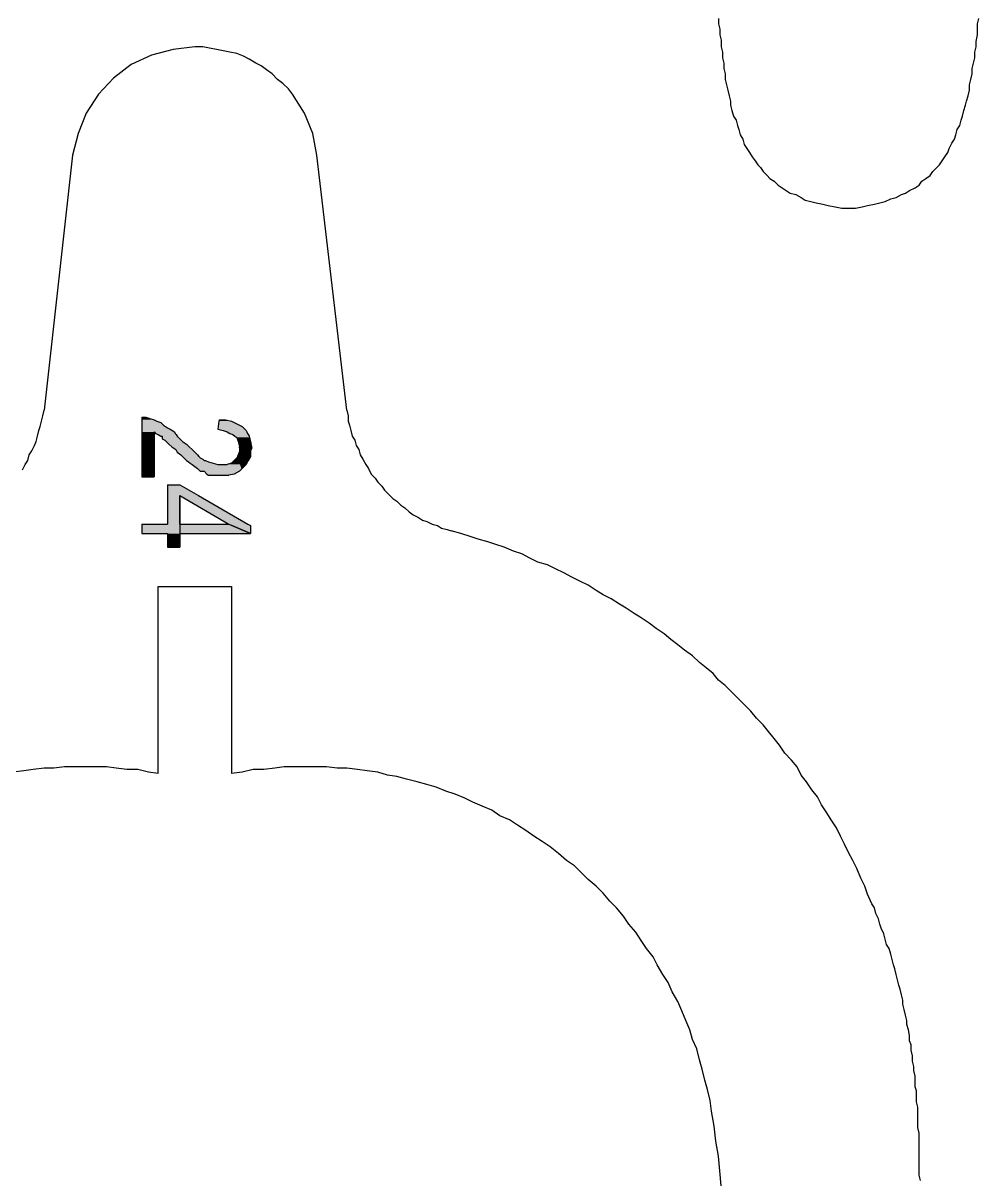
# Model space of a CAD drawing. Extents: x -1063 to 1100, y -467 to 441.
# Drawn here: x 59.4 to 176.8, y -83.3 to 58.8 of the extents above; entities that cross this region are included whole.
import ezdxf

# ---------------------------------------------------------------- set-up
doc = ezdxf.new("R2010")
doc.units = 0
doc.layers.add('H', color=7, linetype='CONTINUOUS')
doc.layers.add('P', color=250, linetype='CONTINUOUS')

# ---------------------------------------------------------------- blocks, each defined once
blk = doc.blocks.new('*U61')
at = {"layer": 'H', "color": 0, "linetype": 'CONTINUOUS'}
for p, q in [((74, 10.33), (74.5, 10.33)), ((74, 10.33), (74, 10.17)), ((74, 10.17), (74, 10)), ((74, 10), (74, 9.83)), ((74.5, 10.33), (75, 10.17)), ((75, 10.17), (75.5, 10)), ((75.5, 10), (75.83, 9.83)), ((74, 9.83), (74, 9.67)), ((74, 9.67), (74, 9.33)), ((74, 9.33), (74, 9)), ((74, 9), (74, 8.83)), ((74, 8.83), (74, 8.5)), ((75.83, 9.83), (76.33, 9.67)), ((76.33, 9.67), (76.67, 9.33)), ((76.67, 9.33), (77.17, 9)), ((77.17, 9), (77.5, 8.83)), ((77.5, 8.83), (78, 8.5)), ((74, 8.5), (74, 8.33)), ((74, 8.33), (74, 8.17)), ((74, 8.17), (74, 8)), ((74, 8), (74, 7.67)), ((74, 7.67), (74, 7.5)), ((74, 7.5), (74, 7.33)), ((74, 7.33), (74, 7)), ((75.5, 8.5), (75.5, 8.33)), ((75.5, 8.5), (75.67, 8.33)), ((75.5, 8.33), (75.5, 8.17)), ((75.5, 8.17), (75.5, 8)), ((75.5, 8), (75.5, 7.67)), ((75.5, 7.67), (75.5, 7.5)), ((75.5, 7.5), (75.5, 7.33)), ((75.5, 7.33), (75.5, 7)), ((75.67, 8.33), (76, 8.17)), ((76, 8.17), (76.33, 8)), ((76.33, 8), (76.5, 8)), ((76.5, 8), (76.5, 7.67)), ((76.5, 7.67), (76.83, 7.5)), ((76.83, 7.5), (77, 7.33)), ((77, 7.33), (77.33, 7)), ((78, 8.5), (78.11, 8.33)), ((78.11, 8.33), (78.22, 8.17)), ((78.22, 8.17), (78.33, 8)), ((78.33, 8), (78.67, 7.67)), ((78.67, 7.67), (78.83, 7.5)), ((78.83, 7.5), (79, 7.33)), ((79, 7.33), (79.5, 7)), ((74, 7), (74, 6.67)), ((74, 6.67), (74, 6.33)), ((74, 6.33), (74, 6.17)), ((74, 6.17), (74, 6)), ((74, 6), (74, 5.67)), ((75.5, 7), (75.5, 6.67)), ((75.5, 6.67), (75.5, 6.33)), ((75.5, 6.33), (75.5, 6.17)), ((75.5, 6.17), (75.5, 6)), ((75.5, 6), (75.5, 5.67)), ((77.33, 7), (77.67, 6.67)), ((77.67, 6.67), (78.17, 6.33)), ((78.17, 6.33), (78.25, 6.17)), ((78.25, 6.17), (78.33, 6)), ((78.33, 6), (78.78, 5.67)), ((79.5, 7), (79.83, 6.67)), ((79.83, 6.67), (80.17, 6.33)), ((80.17, 6.33), (80.33, 6.17)), ((80.33, 6.17), (80.5, 6)), ((80.5, 6), (80.83, 5.67)), ((85.94, 6), (85.83, 5.67)), ((86, 6.17), (85.94, 6)), ((86, 6.67), (86, 6.33)), ((86.04, 6.33), (86, 6.67)), ((86, 6.33), (86, 6.17)), ((86.04, 6.33), (86.06, 6.17)), ((86.06, 6.17), (86.08, 6)), ((86.08, 6), (86.12, 5.67)), ((74, 5.67), (74, 5.5)), ((74, 5.5), (74, 5.33)), ((74, 5.33), (74, 5.17)), ((74, 5.17), (74, 5)), ((74, 5), (74, 4.83)), ((74, 4.83), (74, 4.67)), ((74, 4.67), (74, 4.5)), ((74, 4.5), (74, 4)), ((75.5, 5.67), (75.5, 5.5)), ((75.5, 5.5), (75.5, 5.33)), ((75.5, 5.33), (75.5, 5.17)), ((75.5, 5.17), (75.5, 5)), ((75.5, 5), (75.5, 4.83)), ((75.5, 4.83), (75.5, 4.67)), ((75.5, 4.67), (75.5, 4.5)), ((75.5, 4.5), (75.5, 4)), ((78.78, 5.67), (79, 5.5)), ((79, 5.5), (79.17, 5.33)), ((79.17, 5.33), (79.33, 5.17)), ((79.33, 5.17), (79.5, 5)), ((79.5, 5), (79.72, 4.83)), ((79.72, 4.83), (79.94, 4.67)), ((79.94, 4.67), (80.17, 4.5)), ((80.17, 4.5), (80.83, 4)), ((80.83, 5.67), (81, 5.5)), ((81, 5.5), (81.17, 5.33)), ((81.17, 5.33), (81.5, 5.17)), ((81.5, 5.17), (81.67, 5)), ((81.67, 5), (81.83, 5)), ((81.83, 5), (82.17, 4.83)), ((82.17, 4.83), (82.75, 4.67)), ((82.75, 4.67), (83.33, 4.5)), ((83.33, 4.5), (83.5, 4.5)), ((83.5, 4.5), (84, 4.5)), ((84, 4.5), (84.5, 4.5)), ((85, 4.67), (84.5, 4.5)), ((85.17, 4.83), (85, 4.67)), ((85.33, 5), (85.17, 4.83)), ((85.5, 5.17), (85.33, 5)), ((85.67, 5.33), (85.5, 5.17)), ((85.75, 5.5), (85.67, 5.33)), ((85.83, 5.67), (85.75, 5.5)), ((86.12, 5.67), (86.15, 5.5)), ((86.15, 5.5), (86.17, 5.33)), ((86.17, 5.33), (86.19, 5.17)), ((86.19, 5.17), (86.21, 5)), ((86.21, 5), (86.23, 4.83)), ((86.23, 4.83), (86.25, 4.67)), ((86.25, 4.67), (86.27, 4.5)), ((86.27, 4.5), (86.33, 4)), ((74, 4), (74, 3.83)), ((74, 3.83), (74, 3.67)), ((74, 3.67), (74, 3.33)), ((74, 3.33), (74, 3.17)), ((74, 3.17), (74, 3)), ((74, 3), (75.5, 3)), ((75.5, 4), (75.5, 3.83)), ((75.5, 3.83), (75.5, 3.67)), ((75.5, 3.67), (75.5, 3.33)), ((75.5, 3.33), (75.5, 3.17)), ((75.5, 3.17), (75.5, 3)), ((80.83, 4), (81, 3.83)), ((81, 3.83), (81.17, 3.67)), ((81.17, 3.67), (81.67, 3.67)), ((81.67, 3.67), (82, 3.33)), ((82, 3.33), (82.17, 3.17)), ((82.17, 3.17), (82.5, 3.17)), ((82.5, 3.17), (83, 3.17)), ((83, 3.17), (83.33, 3.17)), ((83.33, 3.17), (84, 3.17)), ((84, 3.17), (84.67, 3.17)), ((85.33, 3.33), (84.67, 3.17)), ((86, 3.67), (85.33, 3.33)), ((86.17, 3.83), (86, 3.67)), ((86.33, 4), (86.17, 3.83))]:
    blk.add_line(p, q, dxfattribs=at)
for points in [[(74, 10.33), (74, 10.33), (74.5, 10.33)], [(74, 10.33), (74, 10.17), (75, 10.17)], [(74, 10.17), (74, 10), (75.5, 10)], [(74, 10), (74, 9.83), (75.83, 9.83)], [(74, 9.83), (74, 9.67), (76.33, 9.67)], [(74, 9.67), (74, 9.33), (76.67, 9.33)], [(74, 9.33), (74, 9), (77.17, 9)], [(74, 9), (74, 8.83), (77.5, 8.83)], [(74, 8.83), (74, 8.5), (78, 8.5)], [(74, 8.5), (74, 8.33), (75.5, 8.33)], [(74, 8.33), (74, 8.17), (75.5, 8.17)], [(74, 8.17), (74, 8), (75.5, 8)], [(74, 8), (74, 7.67), (75.5, 7.67)], [(74, 7.67), (74, 7.5), (75.5, 7.5)], [(74, 7.5), (74, 7.33), (75.5, 7.33)], [(74, 7.33), (74, 7), (75.5, 7)], [(75.5, 8.5), (75.67, 8.33), (78.11, 8.33)], [(75.67, 8.33), (76, 8.17), (78.22, 8.17)], [(76, 8.17), (76.33, 8), (78.33, 8)], [(76.33, 8), (76.33, 8), (76.5, 8)], [(76.5, 8), (76.5, 7.67), (78.67, 7.67)], [(76.5, 7.67), (76.83, 7.5), (78.83, 7.5)], [(76.83, 7.5), (77, 7.33), (79, 7.33)], [(77, 7.33), (77.33, 7), (79.5, 7)], [(74, 7), (74, 6.67), (75.5, 6.67)], [(74, 6.67), (74, 6.33), (75.5, 6.33)], [(74, 6.33), (74, 6.17), (75.5, 6.17)], [(74, 6.17), (74, 6), (75.5, 6)], [(74, 6), (74, 5.67), (75.5, 5.67)], [(77.33, 7), (77.67, 6.67), (79.83, 6.67)], [(77.67, 6.67), (78.17, 6.33), (80.17, 6.33)], [(78.17, 6.33), (78.25, 6.17), (80.33, 6.17)], [(78.25, 6.17), (78.33, 6), (80.5, 6)], [(78.33, 6), (78.78, 5.67), (80.83, 5.67)], [(85.94, 6), (85.83, 5.67), (86.12, 5.67)], [(86, 6.17), (85.94, 6), (86.08, 6)], [(86, 6.67), (86, 6.33), (86.04, 6.33)], [(86, 6.33), (86, 6.17), (86.06, 6.17)], [(74, 5.67), (74, 5.5), (75.5, 5.5)], [(74, 5.5), (74, 5.33), (75.5, 5.33)], [(74, 5.33), (74, 5.17), (75.5, 5.17)], [(74, 5.17), (74, 5), (75.5, 5)], [(74, 5), (74, 4.83), (75.5, 4.83)], [(74, 4.83), (74, 4.67), (75.5, 4.67)], [(74, 4.67), (74, 4.5), (75.5, 4.5)], [(74, 4.5), (74, 4), (75.5, 4)], [(78.78, 5.67), (79, 5.5), (81, 5.5)], [(79, 5.5), (79.17, 5.33), (81.17, 5.33)], [(79.17, 5.33), (79.33, 5.17), (81.5, 5.17)], [(79.33, 5.17), (79.5, 5), (81.67, 5)], [(79.5, 5), (79.72, 4.83), (82.17, 4.83)], [(79.72, 4.83), (79.94, 4.67), (82.75, 4.67)], [(79.94, 4.67), (80.17, 4.5), (83.33, 4.5)], [(80.17, 4.5), (80.83, 4), (86.33, 4)], [(81.67, 5), (81.67, 5), (81.83, 5)], [(83.33, 4.5), (83.33, 4.5), (83.5, 4.5)], [(83.5, 4.5), (83.5, 4.5), (84, 4.5)], [(84, 4.5), (84, 4.5), (84.5, 4.5)], [(85, 4.67), (84.5, 4.5), (86.27, 4.5)], [(85.17, 4.83), (85, 4.67), (86.25, 4.67)], [(85.33, 5), (85.17, 4.83), (86.23, 4.83)], [(85.5, 5.17), (85.33, 5), (86.21, 5)], [(85.67, 5.33), (85.5, 5.17), (86.19, 5.17)], [(85.75, 5.5), (85.67, 5.33), (86.17, 5.33)], [(85.83, 5.67), (85.75, 5.5), (86.15, 5.5)], [(74, 4), (74, 3.83), (75.5, 3.83)], [(74, 3.83), (74, 3.67), (75.5, 3.67)], [(74, 3.67), (74, 3.33), (75.5, 3.33)], [(74, 3.33), (74, 3.17), (75.5, 3.17)], [(74, 3.17), (74, 3), (75.5, 3)], [(74, 3), (74, 3), (75.5, 3)], [(80.83, 4), (81, 3.83), (86.17, 3.83)], [(81, 3.83), (81.17, 3.67), (86, 3.67)], [(81.17, 3.67), (81.17, 3.67), (81.67, 3.67)], [(81.67, 3.67), (82, 3.33), (85.33, 3.33)], [(82, 3.33), (82.17, 3.17), (84.67, 3.17)], [(82.17, 3.17), (82.17, 3.17), (82.5, 3.17)], [(82.5, 3.17), (82.5, 3.17), (83, 3.17)], [(83, 3.17), (83, 3.17), (83.33, 3.17)], [(83.33, 3.17), (83.33, 3.17), (84, 3.17)], [(84, 3.17), (84, 3.17), (84.67, 3.17)]]:
    blk.add_solid(points, dxfattribs=at)
at = {"layer": 'H', "color": 0, "linetype": 'CONTINUOUS', "extrusion": (0, 0, -1)}
for points in [[(-74, 10.33), (-74.5, 10.33), (-75, 10.17)], [(-74, 10.17), (-75, 10.17), (-75.5, 10)], [(-74, 10), (-75.5, 10), (-75.83, 9.83)], [(-74, 9.83), (-75.83, 9.83), (-76.33, 9.67)], [(-74, 9.67), (-76.33, 9.67), (-76.67, 9.33)], [(-74, 9.33), (-76.67, 9.33), (-77.17, 9)], [(-74, 9), (-77.17, 9), (-77.5, 8.83)], [(-74, 8.83), (-77.5, 8.83), (-78, 8.5)], [(-74, 8.5), (-75.5, 8.5), (-75.5, 8.33)], [(-74, 8.33), (-75.5, 8.33), (-75.5, 8.17)], [(-74, 8.17), (-75.5, 8.17), (-75.5, 8)], [(-74, 8), (-75.5, 8), (-75.5, 7.67)], [(-74, 7.67), (-75.5, 7.67), (-75.5, 7.5)], [(-74, 7.5), (-75.5, 7.5), (-75.5, 7.33)], [(-74, 7.33), (-75.5, 7.33), (-75.5, 7)], [(-75.5, 8.5), (-78, 8.5), (-78.11, 8.33)], [(-75.67, 8.33), (-78.11, 8.33), (-78.22, 8.17)], [(-76, 8.17), (-78.22, 8.17), (-78.33, 8)], [(-76.5, 8), (-78.33, 8), (-78.67, 7.67)], [(-76.5, 7.67), (-78.67, 7.67), (-78.83, 7.5)], [(-76.83, 7.5), (-78.83, 7.5), (-79, 7.33)], [(-77, 7.33), (-79, 7.33), (-79.5, 7)], [(-74, 7), (-75.5, 7), (-75.5, 6.67)], [(-74, 6.67), (-75.5, 6.67), (-75.5, 6.33)], [(-74, 6.33), (-75.5, 6.33), (-75.5, 6.17)], [(-74, 6.17), (-75.5, 6.17), (-75.5, 6)], [(-74, 6), (-75.5, 6), (-75.5, 5.67)], [(-77.33, 7), (-79.5, 7), (-79.83, 6.67)], [(-77.67, 6.67), (-79.83, 6.67), (-80.17, 6.33)], [(-78.17, 6.33), (-80.17, 6.33), (-80.33, 6.17)], [(-78.25, 6.17), (-80.33, 6.17), (-80.5, 6)], [(-78.33, 6), (-80.5, 6), (-80.83, 5.67)], [(-85.94, 6), (-86.08, 6), (-86.12, 5.67)], [(-86, 6.33), (-86.04, 6.33), (-86.06, 6.17)], [(-86, 6.17), (-86.06, 6.17), (-86.08, 6)], [(-74, 5.67), (-75.5, 5.67), (-75.5, 5.5)], [(-74, 5.5), (-75.5, 5.5), (-75.5, 5.33)], [(-74, 5.33), (-75.5, 5.33), (-75.5, 5.17)], [(-74, 5.17), (-75.5, 5.17), (-75.5, 5)], [(-74, 5), (-75.5, 5), (-75.5, 4.83)], [(-74, 4.83), (-75.5, 4.83), (-75.5, 4.67)], [(-74, 4.67), (-75.5, 4.67), (-75.5, 4.5)], [(-74, 4.5), (-75.5, 4.5), (-75.5, 4)], [(-78.78, 5.67), (-80.83, 5.67), (-81, 5.5)], [(-79, 5.5), (-81, 5.5), (-81.17, 5.33)], [(-79.17, 5.33), (-81.17, 5.33), (-81.5, 5.17)], [(-79.33, 5.17), (-81.5, 5.17), (-81.67, 5)], [(-79.5, 5), (-81.83, 5), (-82.17, 4.83)], [(-79.72, 4.83), (-82.17, 4.83), (-82.75, 4.67)], [(-79.94, 4.67), (-82.75, 4.67), (-83.33, 4.5)], [(-80.17, 4.5), (-86.27, 4.5), (-86.33, 4)], [(-85, 4.67), (-86.25, 4.67), (-86.27, 4.5)], [(-85.17, 4.83), (-86.23, 4.83), (-86.25, 4.67)], [(-85.33, 5), (-86.21, 5), (-86.23, 4.83)], [(-85.5, 5.17), (-86.19, 5.17), (-86.21, 5)], [(-85.67, 5.33), (-86.17, 5.33), (-86.19, 5.17)], [(-85.75, 5.5), (-86.15, 5.5), (-86.17, 5.33)], [(-85.83, 5.67), (-86.12, 5.67), (-86.15, 5.5)], [(-74, 4), (-75.5, 4), (-75.5, 3.83)], [(-74, 3.83), (-75.5, 3.83), (-75.5, 3.67)], [(-74, 3.67), (-75.5, 3.67), (-75.5, 3.33)], [(-74, 3.33), (-75.5, 3.33), (-75.5, 3.17)], [(-74, 3.17), (-75.5, 3.17), (-75.5, 3)], [(-80.83, 4), (-86.33, 4), (-86.17, 3.83)], [(-81, 3.83), (-86.17, 3.83), (-86, 3.67)], [(-81.67, 3.67), (-86, 3.67), (-85.33, 3.33)], [(-82, 3.33), (-85.33, 3.33), (-84.67, 3.17)]]:
    blk.add_solid(points, dxfattribs=at)
blk = doc.blocks.new('*U62')
at = {"layer": 'H', "color": 0, "linetype": 'CONTINUOUS'}
for p, q in [((83.5, 10), (83.48, 9.83)), ((83.5, 10), (84.33, 10)), ((84.33, 10), (85, 9.83)), ((83.38, 9.17), (83.33, 8.83)), ((83.33, 8.83), (84, 8.67)), ((83.43, 9.5), (83.38, 9.17)), ((83.48, 9.83), (83.43, 9.5)), ((84, 8.67), (84.5, 8.5)), ((85, 9.83), (85.67, 9.5)), ((85.67, 9.5), (86.33, 9.17)), ((86.33, 9.17), (86.67, 8.83)), ((86.67, 8.83), (86.83, 8.67)), ((86.83, 8.67), (86.92, 8.5)), ((84.5, 8.5), (84.83, 8.33)), ((84.83, 8.33), (85.17, 8.17)), ((85.17, 8.17), (85.42, 8)), ((85.42, 8), (85.67, 7.83)), ((85.67, 7.83), (85.83, 7.33)), ((85.83, 7.33), (86, 6.67)), ((86.92, 8.5), (87, 8.33)), ((87, 8.33), (87.08, 8.17)), ((87.08, 8.17), (87.17, 8)), ((87.17, 8), (87.21, 7.83)), ((87.21, 7.83), (87.33, 7.33)), ((87.33, 7.33), (87.47, 6.67)), ((86, 6.67), (86.04, 6.5)), ((86.04, 6.5), (86.13, 6.17)), ((86.13, 6.17), (86.17, 6)), ((86.17, 6), (86.17, 5.5)), ((87.5, 6.5), (87.33, 6.17)), ((87.33, 6.17), (87.33, 6)), ((87.33, 6), (87.33, 5.5)), ((87.47, 6.67), (87.5, 6.5)), ((86.17, 5.5), (86.17, 5)), ((86.17, 5), (86.17, 4.83)), ((86.17, 4.83), (86.17, 4.5)), ((86.33, 4), (86.17, 4.5)), ((86.83, 4.5), (86.33, 4)), ((87, 4.83), (86.83, 4.5)), ((87.08, 5), (87, 4.83)), ((87.33, 5.5), (87.08, 5))]:
    blk.add_line(p, q, dxfattribs=at)
for points in [[(83.5, 10), (83.48, 9.83), (85, 9.83)], [(83.5, 10), (83.5, 10), (84.33, 10)], [(83.38, 9.17), (83.33, 8.83), (86.67, 8.83)], [(83.33, 8.83), (84, 8.67), (86.83, 8.67)], [(83.43, 9.5), (83.38, 9.17), (86.33, 9.17)], [(83.48, 9.83), (83.43, 9.5), (85.67, 9.5)], [(84, 8.67), (84.5, 8.5), (86.92, 8.5)], [(84.5, 8.5), (84.83, 8.33), (87, 8.33)], [(84.83, 8.33), (85.17, 8.17), (87.08, 8.17)], [(85.17, 8.17), (85.42, 8), (87.17, 8)], [(85.42, 8), (85.67, 7.83), (87.21, 7.83)], [(85.67, 7.83), (85.83, 7.33), (87.33, 7.33)], [(85.83, 7.33), (86, 6.67), (87.47, 6.67)], [(86, 6.67), (86.04, 6.5), (87.5, 6.5)], [(86.04, 6.5), (86.13, 6.17), (87.33, 6.17)], [(86.13, 6.17), (86.17, 6), (87.33, 6)], [(86.17, 6), (86.17, 5.5), (87.33, 5.5)], [(86.17, 5.5), (86.17, 5), (87.08, 5)], [(86.17, 5), (86.17, 4.83), (87, 4.83)], [(86.17, 4.83), (86.17, 4.5), (86.83, 4.5)]]:
    blk.add_solid(points, dxfattribs=at)
at = {"layer": 'H', "color": 0, "linetype": 'CONTINUOUS', "extrusion": (0, 0, -1)}
for points in [[(-83.5, 10), (-84.33, 10), (-85, 9.83)], [(-83.33, 8.83), (-86.67, 8.83), (-86.83, 8.67)], [(-83.38, 9.17), (-86.33, 9.17), (-86.67, 8.83)], [(-83.43, 9.5), (-85.67, 9.5), (-86.33, 9.17)], [(-83.48, 9.83), (-85, 9.83), (-85.67, 9.5)], [(-84, 8.67), (-86.83, 8.67), (-86.92, 8.5)], [(-84.5, 8.5), (-86.92, 8.5), (-87, 8.33)], [(-84.83, 8.33), (-87, 8.33), (-87.08, 8.17)], [(-85.17, 8.17), (-87.08, 8.17), (-87.17, 8)], [(-85.42, 8), (-87.17, 8), (-87.21, 7.83)], [(-85.67, 7.83), (-87.21, 7.83), (-87.33, 7.33)], [(-85.83, 7.33), (-87.33, 7.33), (-87.47, 6.67)], [(-86, 6.67), (-87.47, 6.67), (-87.5, 6.5)], [(-86.04, 6.5), (-87.5, 6.5), (-87.33, 6.17)], [(-86.13, 6.17), (-87.33, 6.17), (-87.33, 6)], [(-86.17, 6), (-87.33, 6), (-87.33, 5.5)], [(-86.17, 5.5), (-87.33, 5.5), (-87.08, 5)], [(-86.17, 5), (-87.08, 5), (-87, 4.83)], [(-86.17, 4.83), (-87, 4.83), (-86.83, 4.5)], [(-86.17, 4.5), (-86.83, 4.5), (-86.33, 4)]]:
    blk.add_solid(points, dxfattribs=at)
blk = doc.blocks.new('*U63')
at = {"layer": 'H', "color": 0, "linetype": 'CONTINUOUS'}
for p, q in [((77.17, 2), (78.67, 2)), ((77.17, 2), (77.17, 0.67)), ((78.67, 2), (80.98, 0.67)), ((77.17, 0.67), (77.17, -2.83)), ((78.67, 0.67), (78.67, -2.83)), ((78.67, 0.67), (84.67, -2.83)), ((80.98, 0.67), (87.04, -2.83)), ((74, -2.83), (77.17, -2.83)), ((74, -2.83), (74, -3)), ((78.67, -2.83), (78.67, -3)), ((84.67, -2.83), (85.05, -3)), ((87.04, -2.83), (87.33, -3)), ((74, -3), (74, -4)), ((74, -4), (77.17, -4)), ((77.17, -4), (77.17, -5.67)), ((78.67, -3), (78.67, -4)), ((78.67, -4), (78.67, -5.67)), ((87.33, -4), (85.05, -3)), ((87.33, -3), (87.33, -4)), ((77.17, -5.67), (78.67, -5.67))]:
    blk.add_line(p, q, dxfattribs=at)
for points in [[(77.17, 2), (77.17, 2), (78.67, 2)], [(77.17, 2), (77.17, 0.67), (80.98, 0.67)], [(77.17, 0.67), (77.17, -2.83), (78.67, -2.83)], [(78.67, 0.67), (84.67, -2.83), (87.04, -2.83)], [(74, -2.83), (74, -2.83), (77.17, -2.83)], [(74, -2.83), (74, -3), (78.67, -3)], [(84.67, -2.83), (85.05, -3), (87.33, -3)], [(74, -3), (74, -4), (78.67, -4)], [(74, -4), (74, -4), (77.17, -4)], [(77.17, -4), (77.17, -5.67), (78.67, -5.67)], [(77.17, -5.67), (77.17, -5.67), (78.67, -5.67)]]:
    blk.add_solid(points, dxfattribs=at)
at = {"layer": 'H', "color": 0, "linetype": 'CONTINUOUS', "extrusion": (0, 0, -1)}
for points in [[(-77.17, 2), (-78.67, 2), (-80.98, 0.67)], [(-77.17, 0.67), (-78.67, 0.67), (-78.67, -2.83)], [(-78.67, 0.67), (-80.98, 0.67), (-87.04, -2.83)], [(-74, -2.83), (-78.67, -2.83), (-78.67, -3)], [(-84.67, -2.83), (-87.04, -2.83), (-87.33, -3)], [(-74, -3), (-78.67, -3), (-78.67, -4)], [(-77.17, -4), (-78.67, -4), (-78.67, -5.67)], [(-85.05, -3), (-87.33, -3), (-87.33, -4)]]:
    blk.add_solid(points, dxfattribs=at)
blk = doc.blocks.new('*U64')
at = {"layer": 'H', "color": 0, "linetype": 'CONTINUOUS'}
for p, q in [((78.67, 0.67), (78.67, -2.83)), ((78.67, -2.83), (78.67, 0.67)), ((78.67, -2.83), (84.67, -2.83)), ((78.67, -2.83), (78.67, -4)), ((84.67, -2.83), (87.33, -4)), ((78.67, -4), (87.33, -4))]:
    blk.add_line(p, q, dxfattribs=at)
for points in [[(78.67, 0.67), (78.67, -2.83), (78.67, -2.83)], [(78.67, -2.83), (78.67, -2.83), (84.67, -2.83)], [(78.67, -2.83), (78.67, -4), (87.33, -4)], [(78.67, -4), (78.67, -4), (87.33, -4)]]:
    blk.add_solid(points, dxfattribs=at)
at = {"layer": 'H', "color": 0, "linetype": 'CONTINUOUS', "extrusion": (0, 0, -1)}
blk.add_solid([(-78.67, -2.83), (-84.67, -2.83), (-87.33, -4)], dxfattribs=at)

msp = doc.modelspace()

# ---------------------------------------------------------------- linework, layer by layer
at = {"layer": 'P', "color": 0, "linetype": 'CONTINUOUS'}
for points in [[(144.83, 59.33), (144.83, 58.67), (145, 58), (145, 57.33), (145.17, 56.67), (145.17, 55.83), (145.33, 55.17), (145.33, 54.5), (145.5, 53.83), (145.5, 53.17), (145.67, 52.5), (145.67, 51.83), (145.83, 51.17), (146, 50.5), (146.17, 49.83), (146.33, 49.17), (146.33, 48.67), (146.5, 48), (146.67, 47.33), (147, 46.83), (147.17, 46.17), (147.33, 45.67), (147.5, 45), (147.83, 44.5), (148, 43.83), (148.33, 43.33), (148.67, 42.83), (149, 42.33), (149.33, 41.83), (149.67, 41.33), (150, 41), (150.33, 40.5), (150.83, 40), (151.17, 39.67), (151.67, 39.33), (152.17, 38.83), (152.67, 38.5), (153.17, 38.17), (153.67, 37.83), (154.33, 37.67), (155, 37.33), (155.5, 37), (156.17, 36.83), (156.83, 36.67), (157.67, 36.5), (158.33, 36.33), (159.17, 36.17), (160, 36), (160.83, 36), (161.67, 36), (162.5, 36.17), (163.17, 36.33), (164, 36.5), (164.67, 36.67), (165.33, 36.83), (166, 37.17), (166.67, 37.33), (167.33, 37.67), (167.83, 37.83), (168.33, 38.17), (169, 38.5), (169.5, 38.83), (169.83, 39.33), (170.33, 39.67), (170.83, 40), (171.17, 40.5), (171.67, 41), (172, 41.33), (172.33, 41.83), (172.67, 42.33), (173, 42.83), (173.17, 43.33), (173.5, 44), (173.83, 44.5), (174, 45), (174.17, 45.67), (174.5, 46.17), (174.67, 46.83), (174.83, 47.33), (175, 48), (175.17, 48.67), (175.33, 49.17), (175.5, 49.83), (175.67, 50.5), (175.67, 51.17), (175.83, 51.83), (176, 52.5), (176, 53.17), (176.17, 53.83), (176.33, 54.5), (176.33, 55.17), (176.5, 55.83), (176.5, 56.5), (176.67, 57.33), (176.67, 58), (176.67, 58.67), (176.83, 59.33)], [(99.17, 11.17), (95.5, 42.5), (95, 45.17), (94, 47.67), (92.5, 50), (92, 50.67), (91.33, 51.33), (90.67, 51.83), (90, 52.5), (89.33, 53), (88.67, 53.5), (88, 53.83), (87.17, 54.33), (86.5, 54.67), (85.67, 55), (84.83, 55.17), (84, 55.33), (83.17, 55.5), (82.33, 55.67), (81.5, 55.83), (80.5, 55.83), (77.83, 55.5), (75.17, 54.83), (72.67, 53.67), (70.5, 52), (68.67, 50), (67.17, 47.67), (66.17, 45.17), (65.5, 42.5), (62, 11.17)], [(59.33, 3.83), (59.67, 4.5), (60, 5), (60.17, 5.67), (60.5, 6.17), (60.83, 6.83), (61, 7.33), (61.17, 8), (61.33, 8.67), (61.5, 9.17), (61.67, 9.83), (61.83, 10.5), (62, 11.17)], [(99.17, 11.17), (99.33, 10.5), (99.33, 9.83), (99.5, 9.33), (99.67, 8.67), (99.83, 8), (100.17, 7.5), (100.33, 6.83), (100.67, 6.33), (100.83, 5.67), (101.17, 5.17), (101.5, 4.5), (101.83, 4), (102.17, 3.33), (102.67, 2.83), (103, 2.33), (103.5, 1.83), (103.83, 1.33), (104.33, 0.83), (104.83, 0.33), (105.33, 0), (105.83, -0.5), (106.33, -0.83), (106.83, -1.33), (107.33, -1.67), (108, -2), (108.5, -2.33), (109, -2.5), (109.67, -2.83), (110.33, -3), (110.83, -3.33), (111.5, -3.5), (112, -3.67)], [(169.67, -83.5), (169.5, -82.83), (169.5, -82.17), (169.5, -81.5), (169.5, -80.83), (169.5, -80.17), (169.5, -79.67), (169.5, -79), (169.5, -78.33), (169.5, -77.67), (169.33, -77), (169.33, -76.33), (169.33, -75.83), (169.33, -75.17), (169.33, -74.5), (169.17, -73.83), (169.17, -73.17), (169.17, -72.5), (169, -72), (169, -71.33), (169, -70.67), (168.83, -70), (168.83, -69.5), (168.67, -68.83), (168.67, -68.17), (168.5, -67.5), (168.5, -66.83), (168.33, -66.33), (168.33, -65.67), (168.17, -65), (168, -64.33), (168, -63.83), (167.83, -63.17), (167.67, -62.5), (167.5, -61.83), (167.5, -61.33), (167.33, -60.67), (167.17, -60), (167, -59.5), (166.83, -58.83), (166.67, -58.17), (166.5, -57.5), (166.33, -57), (166.17, -56.33), (166, -55.67), (165.83, -55), (165.5, -54.5), (165.33, -53.83), (165.17, -53.17), (164.83, -52.5), (164.67, -52), (164.5, -51.33), (164.17, -50.67), (164, -50), (163.67, -49.5), (163.17, -48.33), (162.83, -47.33), (162.33, -46.33), (161.83, -45.17), (161.33, -44.17), (160.83, -43.17), (160.33, -42.17), (159.83, -41.17), (159.33, -40.17), (158.67, -39.17), (158.17, -38.33), (157.5, -37.33), (157, -36.33), (156.33, -35.5), (155.67, -34.5), (155, -33.67), (154.5, -32.67), (153.83, -31.83), (153, -31), (152.33, -30), (151.67, -29.17), (151, -28.33), (150.33, -27.5), (149.5, -26.67), (148.83, -25.83), (148, -25), (147.33, -24.33), (146.5, -23.5), (145.67, -22.67), (144.83, -22), (144.17, -21.17), (143.33, -20.5), (142.5, -19.83), (141.67, -19), (140.67, -18.33), (139.83, -17.67), (139, -17), (138.17, -16.33), (137.17, -15.67), (136.33, -15), (135.33, -14.33), (134.5, -13.83), (133.5, -13.17), (132.67, -12.67), (131.67, -12), (130.67, -11.5), (129.83, -11), (128.83, -10.33), (127.83, -9.83), (126.83, -9.33), (125.83, -8.83), (124.83, -8.33), (123.83, -7.83), (122.67, -7.5), (121.67, -7), (120.67, -6.5), (119.67, -6.17), (118.5, -5.67), (117.5, -5.33), (116.5, -5), (115.33, -4.67), (114.33, -4.33), (113.17, -4), (112, -3.67)], [(76, -33.5), (76, -10.5), (85, -10.5), (85, -33.5)], [(76, -33.5), (74.83, -33.33), (73.5, -33), (72.17, -33), (70.83, -32.83), (69.67, -32.67), (68.33, -32.67), (67, -32.67), (65.83, -32.67), (64.5, -32.67), (63.17, -32.83), (62, -32.83), (60.67, -33), (59.5, -33.17), (58.17, -33.33)], [(144, -75), (143.83, -73.67), (143.5, -72.33), (143.17, -71.17), (142.83, -69.83), (142.5, -68.67), (142.17, -67.33), (141.67, -66.17), (141.33, -65), (140.83, -63.83), (140.33, -62.67), (139.83, -61.5), (139.17, -60.33), (138.67, -59.17), (138, -58.17), (137.33, -57), (136.83, -56), (136, -55), (135.33, -54), (134.67, -53), (133.83, -52), (133.17, -51), (132.33, -50), (131.5, -49.17), (130.67, -48.17), (129.83, -47.33), (128.83, -46.5), (128, -45.67), (127.17, -44.83), (126.17, -44.17), (125.17, -43.33), (124.17, -42.5), (123.17, -41.83), (122.17, -41.17), (121.17, -40.5), (120.17, -39.83), (119.17, -39.17), (118, -38.67), (117, -38), (115.83, -37.5), (114.67, -37), (113.67, -36.5), (112.5, -36), (111.33, -35.67), (110.17, -35.17), (109, -34.83), (107.83, -34.5), (106.5, -34.17), (105.33, -33.83), (104.17, -33.67), (103, -33.33), (101.67, -33.17), (100.5, -33), (99.17, -32.83), (98, -32.83), (96.67, -32.67), (95.33, -32.67), (94.17, -32.67), (92.83, -32.67), (91.5, -32.67), (90.33, -32.83), (89, -33), (87.67, -33), (86.33, -33.33), (85, -33.5)], [(145.17, -84.17), (145, -82.33), (144.83, -80.5), (144.5, -78.67), (144.33, -76.83), (144, -75)]]:
    msp.add_lwpolyline(points, dxfattribs=at)

# ---------------------------------------------------------------- block references
at = {"layer": 'H', "color": 0, "linetype": 'CONTINUOUS'}
for name in ['*U61', '*U62', '*U63', '*U64']:
    msp.add_blockref(name, (0, 0), dxfattribs=at)

doc.saveas('drawing.dxf')
